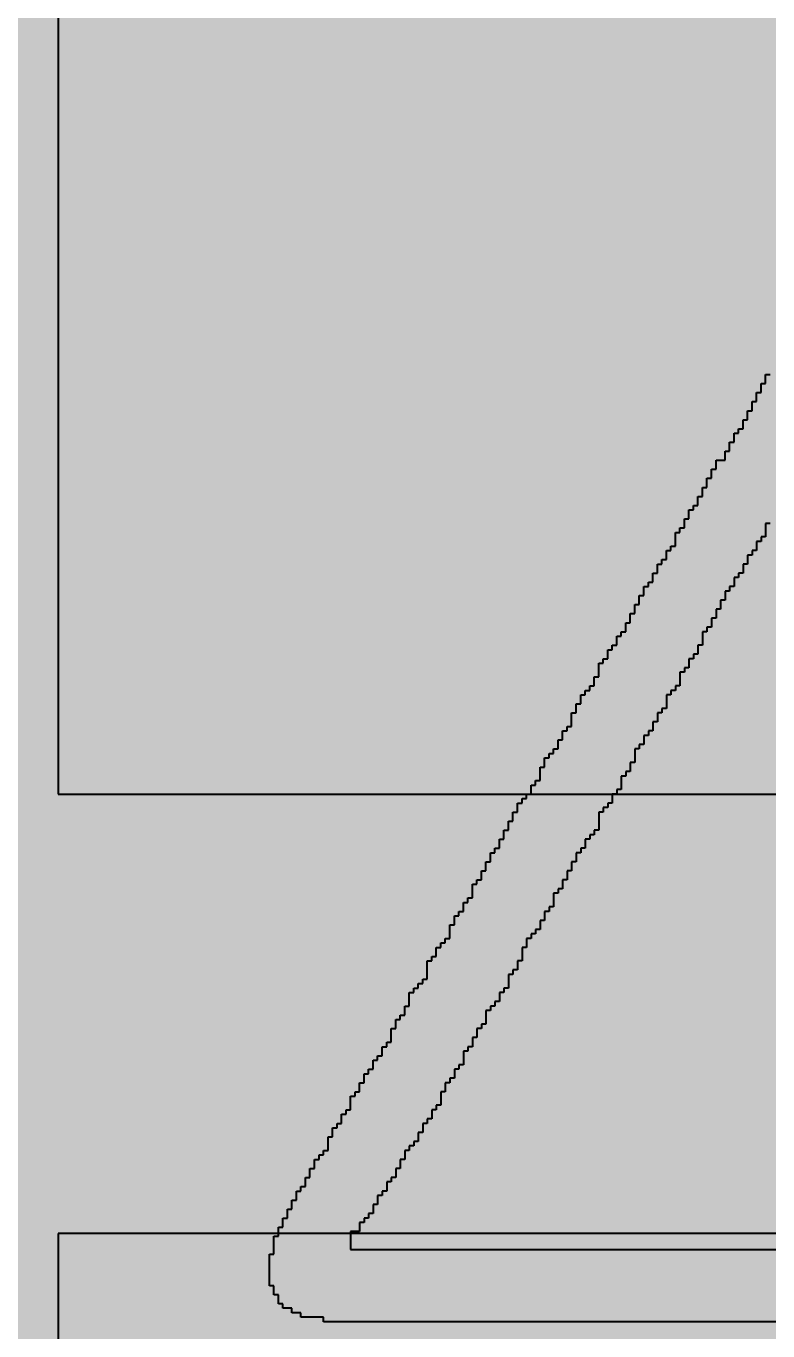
# Model space of a CAD drawing. Header units: millimetres. Extents: x -6 to 37.5, y -2.1 to 28.8.
# Drawn here: x 6.134 to 6.665, y 0.459 to 1.393 of the extents above; entities that cross this region are included whole.
import ezdxf

# ---------------------------------------------------------------- set-up
doc = ezdxf.new("R2010")
doc.units = ezdxf.units.MM
for name, color, linetype in [('BottomLayer', 5, 'Continuous'), ('BottomPaste', 16, 'Continuous'), ('BottomSolder', 6, 'Continuous'), ('TopLayer', 1, 'Continuous'), ('TopOverlay', 2, 'Continuous')]:
    doc.layers.add(name, color=color, linetype=linetype)
doc.styles.add('Arial', font='', dxfattribs={"height": 0.2})
doc.styles.get('Arial').set_extended_font_data('Arial')

# ---------------------------------------------------------------- blocks, each defined once
blk = doc.blocks.new('SOIC_8_0_150___3_80___W______B_16')
at = {"layer": 'BottomLayer'}
blk.add_hatch(color=5, dxfattribs=at).paths.add_polyline_path([(-1.59998, -0.33502), (-1.59998, -0.93502), (-3.79998, -0.93502), (-3.79998, -0.33502)])
at = {"layer": 'BottomPaste'}
blk.add_hatch(color=16, dxfattribs=at).paths.add_polyline_path([(-1.59998, -0.33502), (-1.59998, -0.93502), (-3.79998, -0.93502), (-3.79998, -0.33502)])
at = {"layer": 'BottomSolder'}
blk.add_hatch(color=6, dxfattribs=at).paths.add_polyline_path([(-1.49838, -0.23342), (-1.49838, -1.03662), (-3.90158, -1.03662), (-3.90158, -0.23342)])

msp = doc.modelspace()

# ---------------------------------------------------------------- hatches: boundary and pattern name
at = {"layer": 'TopLayer'}
msp.add_hatch(color=1, dxfattribs=at).paths.add_polyline_path([(3.55598, -0.22862), (7.13738, -0.22862), (7.13738, 4.3942), (3.55598, 4.3942)])

# ---------------------------------------------------------------- linework, layer by layer
at = {"layer": 'BottomLayer'}
for p, q in [((6.15682, 1.79858), (6.15682, 0.84298)), ((6.15682, 0.84298), (8.71242, 0.84298)), ((8.71242, 0.52858), (6.15682, 0.52858)), ((6.15682, 0.52858), (6.15682, -0.42702))]:
    msp.add_line(p, q, dxfattribs=at)
at = {"layer": 'TopOverlay'}
for p, q in [((6.66319, 1.13697), (6.66319, 1.14343)), ((6.66319, 1.14343), (6.66642, 1.14343)), ((6.65674, 1.12406), (6.65674, 1.13051)), ((6.65674, 1.13051), (6.65996, 1.13051)), ((6.65996, 1.13051), (6.65996, 1.13697)), ((6.65996, 1.13697), (6.66319, 1.13697)), ((6.65351, 1.1176), (6.65351, 1.12406)), ((6.65351, 1.12406), (6.65674, 1.12406)), ((6.65028, 1.11114), (6.65028, 1.1176)), ((6.65028, 1.1176), (6.65351, 1.1176)), ((6.64382, 1.10146), (6.64382, 1.10468)), ((6.64382, 1.10468), (6.64705, 1.10468)), ((6.64705, 1.10468), (6.64705, 1.11114)), ((6.64705, 1.11114), (6.65028, 1.11114)), ((6.63736, 1.08854), (6.63736, 1.095)), ((6.63736, 1.095), (6.64059, 1.095)), ((6.64059, 1.095), (6.64059, 1.10146)), ((6.64059, 1.10146), (6.64382, 1.10146)), ((6.63413, 1.08208), (6.63413, 1.08854)), ((6.63413, 1.08854), (6.63736, 1.08854)), ((6.62445, 1.06917), (6.62445, 1.07562)), ((6.62445, 1.07562), (6.62768, 1.07562)), ((6.62768, 1.07562), (6.62768, 1.08208)), ((6.62768, 1.08208), (6.63413, 1.08208)), ((6.62122, 1.06271), (6.62122, 1.06917)), ((6.62122, 1.06917), (6.62445, 1.06917)), ((6.61476, 1.04979), (6.61476, 1.05625)), ((6.61476, 1.05625), (6.61799, 1.05625)), ((6.61799, 1.05625), (6.61799, 1.06271)), ((6.61799, 1.06271), (6.62122, 1.06271)), ((6.6083, 1.04011), (6.6083, 1.04656)), ((6.6083, 1.04656), (6.61153, 1.04656)), ((6.61153, 1.04656), (6.61153, 1.04979)), ((6.61153, 1.04979), (6.61476, 1.04979)), ((6.60507, 1.03365), (6.60507, 1.04011)), ((6.60507, 1.04011), (6.6083, 1.04011)), ((6.66642, 1.03688), (6.66319, 1.03688)), ((6.66319, 1.03688), (6.66319, 1.02719)), ((6.59862, 1.02073), (6.59862, 1.03042)), ((6.59862, 1.03042), (6.60185, 1.03042)), ((6.60185, 1.03042), (6.60185, 1.03365)), ((6.60185, 1.03365), (6.60507, 1.03365)), ((6.59539, 1.01751), (6.59539, 1.02073)), ((6.59539, 1.02073), (6.59862, 1.02073)), ((6.65996, 1.02396), (6.65674, 1.02396)), ((6.65674, 1.02396), (6.65674, 1.01751)), ((6.66319, 1.02719), (6.65996, 1.02719)), ((6.65996, 1.02719), (6.65996, 1.02396)), ((6.58893, 1.00782), (6.58893, 1.01105)), ((6.58893, 1.01105), (6.59216, 1.01105)), ((6.59216, 1.01105), (6.59216, 1.01751)), ((6.59216, 1.01751), (6.59539, 1.01751)), ((6.65351, 1.01428), (6.65028, 1.01428)), ((6.65028, 1.01428), (6.65028, 1.00782)), ((6.65674, 1.01751), (6.65351, 1.01751)), ((6.65351, 1.01751), (6.65351, 1.01428)), ((6.58247, 0.9949), (6.58247, 1.00136)), ((6.58247, 1.00136), (6.5857, 1.00136)), ((6.5857, 1.00136), (6.5857, 1.00782)), ((6.5857, 1.00782), (6.58893, 1.00782)), ((6.64705, 1.00136), (6.64382, 1.00136)), ((6.64382, 1.00136), (6.64382, 0.99813)), ((6.65028, 1.00782), (6.64705, 1.00782)), ((6.64705, 1.00782), (6.64705, 1.00136)), ((6.57601, 0.98522), (6.57601, 0.99167)), ((6.57601, 0.99167), (6.57924, 0.99167)), ((6.57924, 0.99167), (6.57924, 0.9949)), ((6.57924, 0.9949), (6.58247, 0.9949)), ((6.64059, 0.99167), (6.63736, 0.99167)), ((6.63736, 0.99167), (6.63736, 0.98845)), ((6.64382, 0.99813), (6.64059, 0.99813)), ((6.64059, 0.99813), (6.64059, 0.99167)), ((6.57279, 0.97876), (6.57279, 0.98522)), ((6.57279, 0.98522), (6.57601, 0.98522)), ((6.63413, 0.98199), (6.6309, 0.98199)), ((6.6309, 0.98199), (6.6309, 0.97553)), ((6.63736, 0.98845), (6.63413, 0.98845)), ((6.63413, 0.98845), (6.63413, 0.98199)), ((6.56633, 0.96585), (6.56633, 0.9723)), ((6.56633, 0.9723), (6.56956, 0.9723)), ((6.56956, 0.9723), (6.56956, 0.97876)), ((6.56956, 0.97876), (6.57279, 0.97876)), ((6.6309, 0.97553), (6.62768, 0.97553)), ((6.62768, 0.97553), (6.62768, 0.96907)), ((6.5631, 0.95939), (6.5631, 0.96585)), ((6.5631, 0.96585), (6.56633, 0.96585)), ((6.62445, 0.96262), (6.62122, 0.96262)), ((6.62122, 0.96262), (6.62122, 0.95939)), ((6.62768, 0.96907), (6.62445, 0.96907)), ((6.62445, 0.96907), (6.62445, 0.96262)), ((6.55664, 0.9497), (6.55664, 0.95616)), ((6.55664, 0.95616), (6.55987, 0.95616)), ((6.55987, 0.95616), (6.55987, 0.95939)), ((6.55987, 0.95939), (6.5631, 0.95939)), ((6.62122, 0.95939), (6.61799, 0.95939)), ((6.61799, 0.95939), (6.61799, 0.9497)), ((6.55019, 0.94001), (6.55019, 0.94647)), ((6.55019, 0.94647), (6.55341, 0.94647)), ((6.55341, 0.94647), (6.55341, 0.9497)), ((6.55341, 0.9497), (6.55664, 0.9497)), ((6.61799, 0.9497), (6.61476, 0.9497)), ((6.61476, 0.9497), (6.61476, 0.94324)), ((6.54373, 0.9271), (6.54373, 0.93679)), ((6.54373, 0.93679), (6.54696, 0.93679)), ((6.54696, 0.93679), (6.54696, 0.94001)), ((6.54696, 0.94001), (6.55019, 0.94001)), ((6.61153, 0.94001), (6.6083, 0.94001)), ((6.6083, 0.94001), (6.6083, 0.93356)), ((6.61476, 0.94324), (6.61153, 0.94324)), ((6.61153, 0.94324), (6.61153, 0.94001)), ((6.5405, 0.92064), (6.5405, 0.9271)), ((6.5405, 0.9271), (6.54373, 0.9271)), ((6.60507, 0.93033), (6.60185, 0.93033)), ((6.60185, 0.93033), (6.60185, 0.92064)), ((6.6083, 0.93356), (6.60507, 0.93356)), ((6.60507, 0.93356), (6.60507, 0.93033)), ((6.53404, 0.91418), (6.53404, 0.91741)), ((6.53404, 0.91741), (6.53727, 0.91741)), ((6.53727, 0.91741), (6.53727, 0.92064)), ((6.53727, 0.92064), (6.5405, 0.92064)), ((6.59862, 0.91741), (6.59539, 0.91741)), ((6.59539, 0.91741), (6.59539, 0.91418)), ((6.60185, 0.92064), (6.59862, 0.92064)), ((6.59862, 0.92064), (6.59862, 0.91741)), ((6.52758, 0.90127), (6.52758, 0.90773)), ((6.52758, 0.90773), (6.53081, 0.90773)), ((6.53081, 0.90773), (6.53081, 0.91418)), ((6.53081, 0.91418), (6.53404, 0.91418)), ((6.59539, 0.91418), (6.59216, 0.91418)), ((6.59216, 0.91418), (6.59216, 0.9045)), ((6.52435, 0.89158), (6.52435, 0.90127)), ((6.52435, 0.90127), (6.52758, 0.90127)), ((6.58893, 0.90127), (6.5857, 0.90127)), ((6.5857, 0.90127), (6.5857, 0.89481)), ((6.59216, 0.9045), (6.58893, 0.9045)), ((6.58893, 0.9045), (6.58893, 0.90127)), ((6.5179, 0.8819), (6.5179, 0.88835)), ((6.5179, 0.88835), (6.52112, 0.88835)), ((6.52112, 0.88835), (6.52112, 0.89158)), ((6.52112, 0.89158), (6.52435, 0.89158)), ((6.58247, 0.88835), (6.57924, 0.88835)), ((6.57924, 0.88835), (6.57924, 0.88512)), ((6.5857, 0.89481), (6.58247, 0.89481)), ((6.58247, 0.89481), (6.58247, 0.88835)), ((6.51467, 0.87544), (6.51467, 0.8819)), ((6.51467, 0.8819), (6.5179, 0.8819)), ((6.57601, 0.87867), (6.57279, 0.87867)), ((6.57279, 0.87867), (6.57279, 0.87544)), ((6.57924, 0.88512), (6.57601, 0.88512)), ((6.57601, 0.88512), (6.57601, 0.87867)), ((6.50498, 0.86252), (6.50498, 0.86898)), ((6.50498, 0.86898), (6.50821, 0.86898)), ((6.50821, 0.86898), (6.50821, 0.87221)), ((6.50821, 0.87221), (6.51144, 0.87221)), ((6.51144, 0.87221), (6.51144, 0.87544)), ((6.51144, 0.87544), (6.51467, 0.87544)), ((6.57279, 0.87544), (6.56956, 0.87544)), ((6.56956, 0.87544), (6.56956, 0.86575)), ((6.50175, 0.85284), (6.50175, 0.86252)), ((6.50175, 0.86252), (6.50498, 0.86252)), ((6.56633, 0.85929), (6.5631, 0.85929)), ((6.5631, 0.85929), (6.5631, 0.85607)), ((6.56956, 0.86575), (6.56633, 0.86575)), ((6.56633, 0.86575), (6.56633, 0.85929)), ((6.49852, 0.84961), (6.49852, 0.85284)), ((6.49852, 0.85284), (6.50175, 0.85284)), ((6.5631, 0.85607), (6.55987, 0.85607)), ((6.55987, 0.85607), (6.55987, 0.84638)), ((6.49206, 0.83992), (6.49206, 0.84315)), ((6.49206, 0.84315), (6.4953, 0.84315)), ((6.4953, 0.84315), (6.4953, 0.84961)), ((6.4953, 0.84961), (6.49852, 0.84961)), ((6.55664, 0.84315), (6.55341, 0.84315)), ((6.55341, 0.84315), (6.55341, 0.83669)), ((6.55987, 0.84638), (6.55664, 0.84638)), ((6.55664, 0.84638), (6.55664, 0.84315)), ((6.48561, 0.83024), (6.48561, 0.83669)), ((6.48561, 0.83669), (6.48884, 0.83669)), ((6.48884, 0.83669), (6.48884, 0.83992)), ((6.48884, 0.83992), (6.49206, 0.83992)), ((6.55019, 0.83346), (6.54696, 0.83346)), ((6.54696, 0.83346), (6.54696, 0.83024)), ((6.55341, 0.83669), (6.55019, 0.83669)), ((6.55019, 0.83669), (6.55019, 0.83346)), ((6.47915, 0.81732), (6.47915, 0.82378)), ((6.47915, 0.82378), (6.48238, 0.82378)), ((6.48238, 0.82378), (6.48238, 0.83024)), ((6.48238, 0.83024), (6.48561, 0.83024)), ((6.54696, 0.83024), (6.54373, 0.83024)), ((6.54373, 0.83024), (6.54373, 0.81732)), ((6.47592, 0.81086), (6.47592, 0.81732)), ((6.47592, 0.81732), (6.47915, 0.81732)), ((6.5405, 0.81409), (6.53727, 0.81409)), ((6.53727, 0.81409), (6.53727, 0.81086)), ((6.54373, 0.81732), (6.5405, 0.81732)), ((6.5405, 0.81732), (6.5405, 0.81409)), ((6.46946, 0.80118), (6.46946, 0.80441)), ((6.46946, 0.80441), (6.47269, 0.80441)), ((6.47269, 0.80441), (6.47269, 0.81086)), ((6.47269, 0.81086), (6.47592, 0.81086)), ((6.53404, 0.80441), (6.53081, 0.80441)), ((6.53081, 0.80441), (6.53081, 0.80118)), ((6.53727, 0.81086), (6.53404, 0.81086)), ((6.53404, 0.81086), (6.53404, 0.80441)), ((6.46301, 0.78826), (6.46301, 0.79472)), ((6.46301, 0.79472), (6.46624, 0.79472)), ((6.46624, 0.79472), (6.46624, 0.80118)), ((6.46624, 0.80118), (6.46946, 0.80118)), ((6.52758, 0.79472), (6.52435, 0.79472)), ((6.52435, 0.79472), (6.52435, 0.78826)), ((6.53081, 0.80118), (6.52758, 0.80118)), ((6.52758, 0.80118), (6.52758, 0.79472)), ((6.45978, 0.7818), (6.45978, 0.78826)), ((6.45978, 0.78826), (6.46301, 0.78826)), ((6.52435, 0.78826), (6.52112, 0.78826)), ((6.52112, 0.78826), (6.52112, 0.7818)), ((6.45332, 0.76889), (6.45332, 0.77858)), ((6.45332, 0.77858), (6.45655, 0.77858)), ((6.45655, 0.77858), (6.45655, 0.7818)), ((6.45655, 0.7818), (6.45978, 0.7818)), ((6.5179, 0.77535), (6.51467, 0.77535)), ((6.51467, 0.77535), (6.51467, 0.77212)), ((6.52112, 0.7818), (6.5179, 0.7818)), ((6.5179, 0.7818), (6.5179, 0.77535)), ((6.45009, 0.76566), (6.45009, 0.76889)), ((6.45009, 0.76889), (6.45332, 0.76889)), ((6.51467, 0.77212), (6.51144, 0.77212)), ((6.51144, 0.77212), (6.51144, 0.76243)), ((6.44363, 0.75597), (6.44363, 0.7592)), ((6.44363, 0.7592), (6.44686, 0.7592)), ((6.44686, 0.7592), (6.44686, 0.76566)), ((6.44686, 0.76566), (6.45009, 0.76566)), ((6.50821, 0.7592), (6.50498, 0.7592)), ((6.50498, 0.7592), (6.50498, 0.75274)), ((6.51144, 0.76243), (6.50821, 0.76243)), ((6.50821, 0.76243), (6.50821, 0.7592)), ((6.43718, 0.73983), (6.43718, 0.74952)), ((6.43718, 0.74952), (6.44041, 0.74952)), ((6.44041, 0.74952), (6.44041, 0.75597)), ((6.44041, 0.75597), (6.44363, 0.75597)), ((6.50498, 0.75274), (6.50175, 0.75274)), ((6.50175, 0.75274), (6.50175, 0.74629)), ((6.43395, 0.7366), (6.43395, 0.73983)), ((6.43395, 0.73983), (6.43718, 0.73983)), ((6.4953, 0.73983), (6.49206, 0.73983)), ((6.49206, 0.73983), (6.49206, 0.73337)), ((6.49852, 0.74306), (6.4953, 0.74306)), ((6.4953, 0.74306), (6.4953, 0.73983)), ((6.50175, 0.74629), (6.49852, 0.74629)), ((6.49852, 0.74629), (6.49852, 0.74306)), ((6.42749, 0.72691), (6.42749, 0.73337)), ((6.42749, 0.73337), (6.43072, 0.73337)), ((6.43072, 0.73337), (6.43072, 0.7366)), ((6.43072, 0.7366), (6.43395, 0.7366)), ((6.49206, 0.73337), (6.48884, 0.73337)), ((6.48884, 0.73337), (6.48884, 0.72369)), ((6.42103, 0.71077), (6.42103, 0.72369)), ((6.42103, 0.72369), (6.42426, 0.72369)), ((6.42426, 0.72369), (6.42426, 0.72691)), ((6.42426, 0.72691), (6.42749, 0.72691)), ((6.48884, 0.72369), (6.48561, 0.72369)), ((6.48561, 0.72369), (6.48561, 0.71723)), ((6.4178, 0.70754), (6.4178, 0.71077)), ((6.4178, 0.71077), (6.42103, 0.71077)), ((6.48238, 0.714), (6.47915, 0.714)), ((6.47915, 0.714), (6.47915, 0.70431)), ((6.48561, 0.71723), (6.48238, 0.71723)), ((6.48238, 0.71723), (6.48238, 0.714)), ((6.40812, 0.6914), (6.40812, 0.70108)), ((6.40812, 0.70108), (6.41135, 0.70108)), ((6.41135, 0.70108), (6.41135, 0.70431)), ((6.41135, 0.70431), (6.41457, 0.70431)), ((6.41457, 0.70431), (6.41457, 0.70754)), ((6.41457, 0.70754), (6.4178, 0.70754)), ((6.47592, 0.70108), (6.47269, 0.70108)), ((6.47269, 0.70108), (6.47269, 0.69463)), ((6.47915, 0.70431), (6.47592, 0.70431)), ((6.47592, 0.70431), (6.47592, 0.70108)), ((6.40489, 0.68494), (6.40489, 0.6914)), ((6.40489, 0.6914), (6.40812, 0.6914)), ((6.46946, 0.6914), (6.46624, 0.6914)), ((6.46624, 0.6914), (6.46624, 0.68817)), ((6.47269, 0.69463), (6.46946, 0.69463)), ((6.46946, 0.69463), (6.46946, 0.6914)), ((6.40166, 0.68171), (6.40166, 0.68494)), ((6.40166, 0.68494), (6.40489, 0.68494)), ((6.46624, 0.68817), (6.46301, 0.68817)), ((6.46301, 0.68817), (6.46301, 0.67848)), ((6.3952, 0.66557), (6.3952, 0.67525)), ((6.3952, 0.67525), (6.39843, 0.67525)), ((6.39843, 0.67525), (6.39843, 0.68171)), ((6.39843, 0.68171), (6.40166, 0.68171)), ((6.45978, 0.67525), (6.45655, 0.67525)), ((6.45655, 0.67525), (6.45655, 0.66879)), ((6.46301, 0.67848), (6.45978, 0.67848)), ((6.45978, 0.67848), (6.45978, 0.67525)), ((6.39197, 0.66234), (6.39197, 0.66557)), ((6.39197, 0.66557), (6.3952, 0.66557)), ((6.45655, 0.66879), (6.45332, 0.66879)), ((6.45332, 0.66879), (6.45332, 0.66234)), ((6.38551, 0.65265), (6.38551, 0.65588)), ((6.38551, 0.65588), (6.38875, 0.65588)), ((6.38875, 0.65588), (6.38875, 0.66234)), ((6.38875, 0.66234), (6.39197, 0.66234)), ((6.45009, 0.65911), (6.44686, 0.65911)), ((6.44686, 0.65911), (6.44686, 0.64942)), ((6.45332, 0.66234), (6.45009, 0.66234)), ((6.45009, 0.66234), (6.45009, 0.65911)), ((6.37906, 0.64297), (6.37906, 0.64619)), ((6.37906, 0.64619), (6.38229, 0.64619)), ((6.38229, 0.64619), (6.38229, 0.65265)), ((6.38229, 0.65265), (6.38551, 0.65265)), ((6.44363, 0.64619), (6.44041, 0.64619)), ((6.44041, 0.64619), (6.44041, 0.63973)), ((6.44686, 0.64942), (6.44363, 0.64942)), ((6.44363, 0.64942), (6.44363, 0.64619)), ((6.3726, 0.63005), (6.3726, 0.63651)), ((6.3726, 0.63651), (6.37583, 0.63651)), ((6.37583, 0.63651), (6.37583, 0.64297)), ((6.37583, 0.64297), (6.37906, 0.64297)), ((6.43718, 0.63651), (6.43395, 0.63651)), ((6.43395, 0.63651), (6.43395, 0.63005)), ((6.44041, 0.63973), (6.43718, 0.63973)), ((6.43718, 0.63973), (6.43718, 0.63651)), ((6.36614, 0.61713), (6.36614, 0.62682)), ((6.36614, 0.62682), (6.36937, 0.62682)), ((6.36937, 0.62682), (6.36937, 0.63005)), ((6.36937, 0.63005), (6.3726, 0.63005)), ((6.43395, 0.63005), (6.43072, 0.63005)), ((6.43072, 0.63005), (6.43072, 0.62036)), ((6.36292, 0.61391), (6.36292, 0.61713)), ((6.36292, 0.61713), (6.36614, 0.61713)), ((6.42749, 0.61713), (6.42426, 0.61713)), ((6.42426, 0.61713), (6.42426, 0.61068)), ((6.43072, 0.62036), (6.42749, 0.62036)), ((6.42749, 0.62036), (6.42749, 0.61713)), ((6.35646, 0.60422), (6.35646, 0.60745)), ((6.35646, 0.60745), (6.35969, 0.60745)), ((6.35969, 0.60745), (6.35969, 0.61391)), ((6.35969, 0.61391), (6.36292, 0.61391)), ((6.42103, 0.60745), (6.4178, 0.60745)), ((6.4178, 0.60745), (6.4178, 0.60099)), ((6.42426, 0.61068), (6.42103, 0.61068)), ((6.42103, 0.61068), (6.42103, 0.60745)), ((6.35323, 0.59776), (6.35323, 0.60422)), ((6.35323, 0.60422), (6.35646, 0.60422)), ((6.4178, 0.60099), (6.41457, 0.60099)), ((6.41457, 0.60099), (6.41457, 0.59453)), ((6.35, 0.58808), (6.35, 0.59776)), ((6.35, 0.59776), (6.35323, 0.59776)), ((6.41135, 0.5913), (6.40812, 0.5913)), ((6.40812, 0.5913), (6.40812, 0.58808)), ((6.41457, 0.59453), (6.41135, 0.59453)), ((6.41135, 0.59453), (6.41135, 0.5913)), ((6.34031, 0.57516), (6.34031, 0.58162)), ((6.34031, 0.58162), (6.34354, 0.58162)), ((6.34354, 0.58162), (6.34354, 0.58485)), ((6.34354, 0.58485), (6.34677, 0.58485)), ((6.34677, 0.58485), (6.34677, 0.58808)), ((6.34677, 0.58808), (6.35, 0.58808)), ((6.40489, 0.58162), (6.40166, 0.58162)), ((6.40166, 0.58162), (6.40166, 0.57516)), ((6.40812, 0.58808), (6.40489, 0.58808)), ((6.40489, 0.58808), (6.40489, 0.58162)), ((6.33708, 0.5687), (6.33708, 0.57516)), ((6.33708, 0.57516), (6.34031, 0.57516)), ((6.40166, 0.57516), (6.39843, 0.57516)), ((6.39843, 0.57516), (6.39843, 0.5687)), ((6.33062, 0.55902), (6.33062, 0.56224)), ((6.33062, 0.56224), (6.33386, 0.56224)), ((6.33386, 0.56224), (6.33386, 0.5687)), ((6.33386, 0.5687), (6.33708, 0.5687)), ((6.3952, 0.56548), (6.39197, 0.56548)), ((6.39197, 0.56548), (6.39197, 0.55902)), ((6.39843, 0.5687), (6.3952, 0.5687)), ((6.3952, 0.5687), (6.3952, 0.56548)), ((6.32417, 0.5461), (6.32417, 0.55256)), ((6.32417, 0.55256), (6.3274, 0.55256)), ((6.3274, 0.55256), (6.3274, 0.55902)), ((6.3274, 0.55902), (6.33062, 0.55902)), ((6.38875, 0.55579), (6.38551, 0.55579)), ((6.38551, 0.55579), (6.38551, 0.54933)), ((6.39197, 0.55902), (6.38875, 0.55902)), ((6.38875, 0.55902), (6.38875, 0.55579)), ((6.32094, 0.53964), (6.32094, 0.5461)), ((6.32094, 0.5461), (6.32417, 0.5461)), ((6.38229, 0.54287), (6.37906, 0.54287)), ((6.37906, 0.54287), (6.37906, 0.53964)), ((6.38551, 0.54933), (6.38229, 0.54933)), ((6.38229, 0.54933), (6.38229, 0.54287)), ((6.31448, 0.52673), (6.31448, 0.53319)), ((6.31448, 0.53319), (6.31771, 0.53319)), ((6.31771, 0.53319), (6.31771, 0.53964)), ((6.31771, 0.53964), (6.32094, 0.53964)), ((6.37583, 0.53641), (6.3726, 0.53641)), ((6.3726, 0.53641), (6.3726, 0.52996)), ((6.37906, 0.53964), (6.37583, 0.53964)), ((6.37583, 0.53964), (6.37583, 0.53641)), ((6.31125, 0.51381), (6.31125, 0.52673)), ((6.31125, 0.52673), (6.31448, 0.52673)), ((6.3726, 0.52996), (6.36614, 0.52996)), ((6.36614, 0.52996), (6.36614, 0.51704)), ((6.30802, 0.49121), (6.30802, 0.51381)), ((6.30802, 0.51381), (6.31125, 0.51381)), ((6.36614, 0.51704), (7.29281, 0.51704)), ((6.31125, 0.49121), (6.30802, 0.49121)), ((6.31125, 0.48475), (6.31125, 0.49121)), ((6.31448, 0.48475), (6.31125, 0.48475)), ((6.31448, 0.4783), (6.31448, 0.48475)), ((6.31771, 0.4783), (6.31448, 0.4783)), ((6.31771, 0.47507), (6.31771, 0.4783)), ((6.32417, 0.47507), (6.31771, 0.47507)), ((6.32417, 0.47184), (6.32417, 0.47507)), ((6.33062, 0.47184), (6.32417, 0.47184)), ((6.33062, 0.46861), (6.33062, 0.47184)), ((6.34677, 0.46861), (6.33062, 0.46861)), ((6.34677, 0.46538), (6.34677, 0.46861)), ((7.31864, 0.46538), (6.34677, 0.46538))]:
    msp.add_line(p, q, dxfattribs=at)

# ---------------------------------------------------------------- block references
msp.add_blockref('SOIC_8_0_150___3_80___W______B_16', (10.1346, 1.9558))

# ---------------------------------------------------------------- texts
at = {"layer": 'TopOverlay', "style": 'Arial'}
msp.add_text('100V', height=0.508, dxfattribs=at).set_placement((6.30348, 0.10705))

doc.saveas('drawing.dxf')
